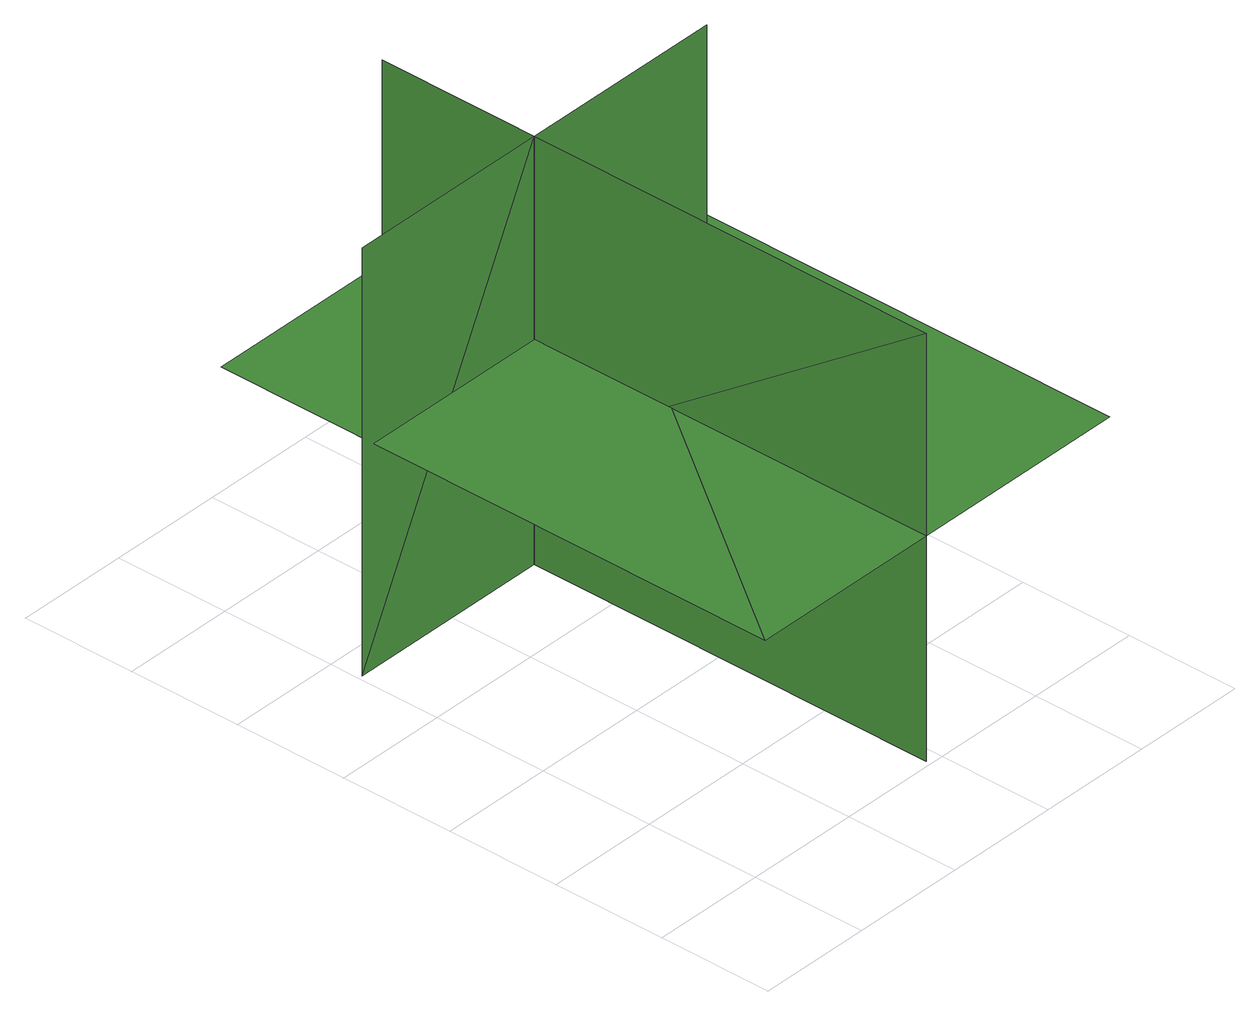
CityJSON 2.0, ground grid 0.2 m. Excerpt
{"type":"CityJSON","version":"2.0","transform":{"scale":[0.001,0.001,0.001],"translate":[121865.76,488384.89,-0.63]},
"CityObjects":{
"tree1":{"type":"SolitaryVegetationObject","geometry":[{"type":"MultiSurface","lod":"1","boundaries":[[[0,1,2]],[[0,2,3]],[[4,5,6]],[[4,6,7]],[[8,9,10]],[[8,10,11]],[[8,11,12]],[[8,12,13]]]}]}
},
"vertices":[
[32,9,392],[770,9,392],[770,1035,392],[32,1035,392],[377,9,741],[377,9,4],[377,1035,4],[377,1035,741],[377,748,741],[746,748,741],[746,748,4],[377,748,4],[8,748,4],[8,748,741]
]}
